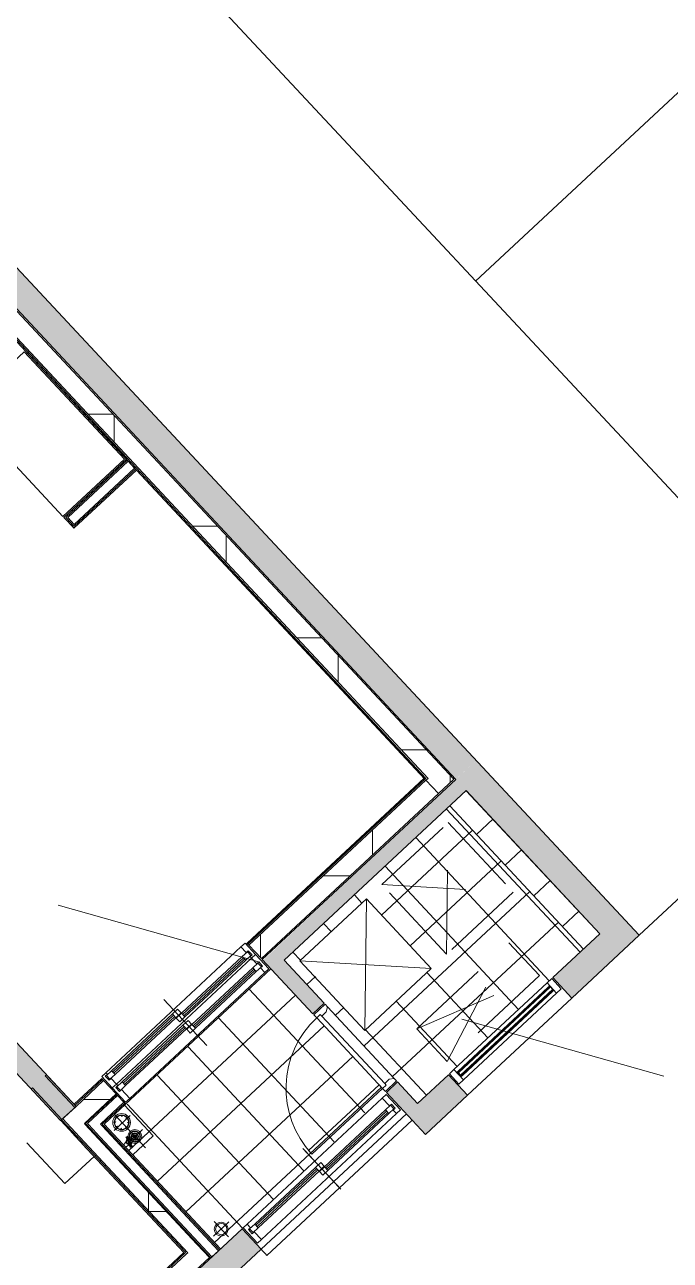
# Model space of a CAD drawing. Header units: millimetres. Extents: x -71377 to 516042, y -145869 to 441446.
# Drawn here: x 214130 to 218744, y 84298 to 93137 of the extents above; entities that cross this region are included whole.
import ezdxf

# ---------------------------------------------------------------- set-up
doc = ezdxf.new("R2010")
doc.units = ezdxf.units.MM
doc.header["$LTSCALE"] = 1000
for name, pattern in [('_점선_M_', [3, 1.5, -1.5]), ('_점선_S_', [1.6, 0.8, -0.8]), ('_점선_XS_', [1.15, 0.6, -0.55])]:
    doc.linetypes.add(name, pattern=pattern)
for name, color, linetype, lineweight in [('_ A-furn _', 6, 'Continuous', 5), ('A-door', 4, 'Continuous', 5), ('A-door-hdln', 8, 'Continuous', 5), ('A-ele-8', 8, 'Continuous', 5), ('A-fnsh', 5, 'Continuous', 5), ('A-fnsh-4', 4, 'Continuous', 5), ('A-furn', 6, 'Continuous', 5), ('A-furn-hdln', 8, '_점선_XS_', 5), ('A-glas', 5, 'Continuous', 5), ('A-hat', 251, 'Continuous', 5), ('A-insu', 251, 'Continuous', 5), ('A-rail', 6, 'Continuous', 5), ('A-wind', 4, 'Continuous', 5), ('A-wind-hdln', 8, 'Continuous', 5), ('A_cwall', 2, 'Continuous', 5), ('A_fnsh-4', 4, 'Continuous', 5), ('AA_dash_M_', 7, '_점선_M_', 5), ('AA_발코니선', 4, '_점선_S_', 5), ('AA_설비', 4, 'Continuous', 5), ('AA_설비_6', 6, 'Continuous', 5), ('AA_설비_8', 8, 'Continuous', 5), ('AA_설비_CEN', 1, 'Continuous', 5), ('AA_위생', 4, 'Continuous', 5), ('AA_하향식피난구', 8, 'Continuous', 5), ('AA_하향식피난구_dash', 8, '_점선_XS_', 5)]:
    doc.layers.add(name, color=color, linetype=linetype, lineweight=lineweight)
pattern_1 = [(0, (-96985.9, -23353.2), (0, 800), []), (90, (-96985.9, -23353.2), (-800, 5e-14), [])]
pattern_2 = [(0, (165969.5, 243949.9), (0, 800), []), (90, (165969.5, 243949.9), (-800, 5e-14), [])]

# ---------------------------------------------------------------- blocks, each defined once
blk = doc.blocks.new('3D_수납가구 - 실선_ 대각선X-2308846-지반층 배치도')
at = {"layer": '_ A-furn _'}
for p, q in [((0, 1050), (600, 1050)), ((0, 0), (0, 1035)), ((600, 1050), (600, 0)), ((600, 0), (0, 0))]:
    blk.add_line(p, q, dxfattribs=at)
blk = doc.blocks.new('그릴창_시스템__B타입 - _A_AG_10X23_1_2-2152640-지반층 배치도')
at = {"layer": 'A-wind'}
for p, q in [((-500, 100), (-455, 100)), ((-500, 0), (-500, 100)), ((455, 100), (500, 100)), ((500, 100), (500, 0)), ((-440, 72.2), (-455, 72.2)), ((-455, 72.2), (-455, 70.2)), ((-455, 70.2), (-453.5, 70.2)), ((-453.5, 29.8), (-455, 29.8)), ((-455, 29.8), (-455, 27.8)), ((-455, 27.8), (-440, 27.8)), ((-453.5, 70.2), (-453.5, 71.1)), ((-453.5, 71.1), (-449.1, 71.1)), ((-453.5, 28.9), (-453.5, 29.8)), ((-449.1, 28.9), (-453.5, 28.9)), ((-449.1, 71.1), (-449.1, 28.9)), ((-448, 28.9), (-448, 71.1)), ((-448, 71.1), (-441.1, 71.1)), ((-441.1, 28.9), (-448, 28.9)), ((-441.1, 71.1), (-441.1, 68.2)), ((-441.1, 68.2), (-440, 68.2)), ((-440, 31.8), (-441.1, 31.8)), ((-441.1, 31.8), (-441.1, 28.9)), ((-440, 72.2), (440, 72.2)), ((-440, 68.2), (-440, 72.2)), ((440, 68.2), (-440, 68.2)), ((-440, 31.8), (440, 31.8)), ((-440, 27.8), (-440, 31.8)), ((-440, 27.8), (440, 27.8)), ((455, 72.2), (440, 72.2)), ((440, 72.2), (440, 68.2)), ((440, 68.2), (441.1, 68.2)), ((441.1, 31.8), (440, 31.8)), ((440, 31.8), (440, 27.8)), ((440, 27.8), (455, 27.8)), ((441.1, 68.2), (441.1, 71.1)), ((441.1, 71.1), (453, 71.1)), ((441.1, 28.9), (441.1, 31.8)), ((453, 28.9), (441.1, 28.9)), ((453, 71.1), (453, 28.9)), ((454.1, 71.1), (453.5, 71.1)), ((453.5, 71.1), (453.5, 70.2)), ((453.5, 70.2), (455, 70.2)), ((455, 29.8), (453.5, 29.8)), ((453.5, 29.8), (453.5, 28.9)), ((453.5, 28.9), (454.1, 28.9)), ((454.1, 28.9), (454.1, 71.1)), ((455, 70.2), (455, 72.2)), ((455, 27.8), (455, 29.8)), ((-455, 0), (-500, 0)), ((500, 0), (455, 0))]:
    blk.add_line(p, q, dxfattribs=at)
at = {"layer": 'A-wind-hdln'}
for p, q in [((-455, 0), (-455, 100)), ((-455, 100), (455, 100)), ((455, 100), (455, 0)), ((-448, 67.5), (453, 67.5)), ((-448, 61.4), (453, 61.4)), ((-448, 38.6), (453, 38.6)), ((-448, 32.5), (453, 32.5)), ((-455, 0), (455, 0))]:
    blk.add_line(p, q, dxfattribs=at)
blk = doc.blocks.new('세대실외기실문 - _A_SD_7_5x21-1805224-지반층 배치도')
at = {"layer": 'A-door'}
for p, q in [((-375, 95), (-350, 95)), ((-375, -15), (-375, 95)), ((-350, 95), (-330, 65)), ((330, 65), (350, 95)), ((350, 95), (375, 95)), ((375, 95), (375, -15)), ((-345, 20), (-345, -15)), ((-330, 20), (-345, 20)), ((-330, 65), (-330, 20)), ((330, 20), (330, 65)), ((345, 20), (330, 20)), ((345, -15), (345, 20)), ((-345, -15), (-375, -15)), ((310, -15), (310, -705)), ((310, -15), (345, -15)), ((345, -15), (345, -705)), ((375, -15), (345, -15)), ((310, -705), (345, -705))]:
    blk.add_line(p, q, dxfattribs=at)
at = {"layer": 'A-door-hdln'}
for p, q in [((350, 95), (-350, 95)), ((-330, 20), (330, 20)), ((-345, -15), (345, -15))]:
    blk.add_line(p, q, dxfattribs=at)
blk.add_arc((345, -15), 690, 180, 270, dxfattribs=at)
blk = doc.blocks.new('2D_세대_하향식피난구 - 2D_세대_하향식피난구-1928395-지반층 배치도')
at = {"layer": 'AA_하향식피난구'}
for p, q in [((340, 725), (-340, 725)), ((-340, 725), (-340, 75)), ((-340, 75), (340, 725)), ((-340, 725), (340, 75)), ((340, 75), (340, 725)), ((-340, 75), (340, 75))]:
    blk.add_line(p, q, dxfattribs=at)
at = {"layer": 'AA_하향식피난구_dash'}
for p, q in [((-340, -75), (340, -75)), ((-340, -725), (-340, -75)), ((-340, -75), (340, -725)), ((340, -75), (-340, -725)), ((340, -75), (340, -725)), ((340, -725), (-340, -725))]:
    blk.add_line(p, q, dxfattribs=at)
blk = doc.blocks.new('미서기창__이중창_ - _A_PD_14X24_7-2325703-지반층 배치도')
at = {"layer": 'A-glas'}
for p, q in [((-620, 106), (-25, 106)), ((-620, 94), (-25, 94)), ((25, 66), (620, 66)), ((25, 54), (620, 54)), ((-620, -4), (-25, -4)), ((-620, -16), (-25, -16)), ((25, -44), (620, -44)), ((25, -56), (620, -56))]:
    blk.add_line(p, q, dxfattribs=at)
at = {"layer": 'A-wind'}
for p, q in [((-700, 25), (-700, 135)), ((-700, 135), (-660, 135)), ((-660, 120), (-680, 120)), ((-680, 120), (-680, 80)), ((-620, 118), (-670, 118)), ((-670, 118), (-670, 82)), ((-660, 135), (-660, 120)), ((-620, 82), (-620, 118)), ((25, 118), (-25, 118)), ((-25, 118), (-25, 82)), ((25, 82), (25, 118)), ((700, 135), (660, 135)), ((660, 135), (660, 80)), ((700, 25), (700, 135)), ((-660, 25), (-700, 25)), ((-700, 25), (-700, -115)), ((-680, 80), (-660, 80)), ((-680, -30), (-680, 10)), ((-680, 10), (-660, 10)), ((-670, 82), (-620, 82)), ((-620, 8), (-670, 8)), ((-670, 8), (-670, -28)), ((-660, 80), (-660, 25)), ((-660, 10), (-660, 25)), ((-620, -28), (-620, 8)), ((-25, 82), (25, 82)), ((25, 78), (-25, 78)), ((-25, 78), (-25, 42)), ((-25, 42), (25, 42)), ((25, 8), (-25, 8)), ((-25, 8), (-25, -28)), ((25, 42), (25, 78)), ((25, -28), (25, 8)), ((670, 78), (620, 78)), ((620, 78), (620, 42)), ((620, 42), (670, 42)), ((660, 80), (680, 80)), ((680, 40), (660, 40)), ((660, 40), (660, 25)), ((700, 25), (660, 25)), ((660, 25), (660, -30)), ((670, 42), (670, 78)), ((680, 80), (680, 40)), ((700, -115), (700, 25)), ((-660, -30), (-680, -30)), ((-670, -28), (-620, -28)), ((-660, -115), (-660, -30)), ((-25, -28), (25, -28)), ((25, -32), (-25, -32)), ((-25, -32), (-25, -68)), ((-25, -68), (25, -68)), ((25, -68), (25, -32)), ((670, -32), (620, -32)), ((620, -32), (620, -68)), ((620, -68), (670, -68)), ((660, -30), (680, -30)), ((680, -70), (660, -70)), ((660, -70), (660, -115)), ((670, -68), (670, -32)), ((680, -30), (680, -70)), ((-700, -115), (-660, -115)), ((660, -115), (700, -115))]:
    blk.add_line(p, q, dxfattribs=at)
at = {"layer": 'A-wind-hdln'}
for p, q in [((0, -215), (0, 235)), ((660, 135), (-660, 135)), ((-620, 118), (-25, 118)), ((660, 25), (-660, 25)), ((-620, 82), (-25, 82)), ((-620, 8), (-25, 8)), ((25, 78), (620, 78)), ((25, 42), (620, 42)), ((-620, -28), (-25, -28)), ((25, -32), (620, -32)), ((25, -68), (620, -68)), ((-660, -115), (660, -115))]:
    blk.add_line(p, q, dxfattribs=at)
blk = doc.blocks.new('미서기창__단창A_ - _A_PW_14X20-2281123-지반층 배치도')
at = {"layer": 'A-glas'}
for p, q in [((-25, 51), (-620, 51)), ((-25, 39), (-620, 39)), ((620, 11), (25, 11)), ((620, -1), (25, -1))]:
    blk.add_line(p, q, dxfattribs=at)
at = {"layer": 'A-wind'}
for p, q in [((-700, -50), (-700, 100)), ((-700, 100), (-660, 100)), ((-660, 65), (-660, 100)), ((660, 100), (700, 100)), ((660, 25), (660, 100)), ((700, 100), (700, -50)), ((-680, 25), (-680, 65)), ((-680, 65), (-660, 65)), ((-680, 25), (-660, 25)), ((-620, 63), (-670, 63)), ((-670, 63), (-670, 27)), ((-670, 27), (-620, 27)), ((-660, -50), (-660, 25)), ((-620, 27), (-620, 63)), ((25, 63), (-25, 63)), ((-25, 63), (-25, 27)), ((-25, 27), (25, 27)), ((25, 23), (-25, 23)), ((-25, 23), (-25, -13)), ((25, 27), (25, 63)), ((25, -13), (25, 23)), ((670, 23), (620, 23)), ((620, 23), (620, -13)), ((680, 25), (660, 25)), ((670, -13), (670, 23)), ((680, -15), (680, 25)), ((-660, -50), (-700, -50)), ((-25, -13), (25, -13)), ((620, -13), (670, -13)), ((660, -50), (660, -15)), ((660, -15), (680, -15)), ((700, -50), (660, -50))]:
    blk.add_line(p, q, dxfattribs=at)
at = {"layer": 'A-wind-hdln'}
for p, q in [((0, 225), (0, -175)), ((0, -150), (0, 200)), ((660, 100), (-660, 100)), ((-25, 63), (-620, 63)), ((-25, 27), (-620, 27)), ((620, 23), (25, 23)), ((-660, -50), (660, -50)), ((620, -13), (25, -13))]:
    blk.add_line(p, q, dxfattribs=at)
blk = doc.blocks.new('2D_Box - 2D_Box-2302891-지반층 배치도')
at = {"layer": 'A-furn-hdln'}
for p, q in [((-450, 160), (450, 160)), ((-450, -160), (-450, 160)), ((-450, -160), (450, 160)), ((-450, 160), (450, -160)), ((450, 160), (450, -160)), ((450, -160), (-450, -160))]:
    blk.add_line(p, q, dxfattribs=at)
blk = doc.blocks.new('설비_발코니 - 설비_발코니-2303235-지반층 배치도')
at = {"layer": 'AA_설비'}
for p, q in [((0, 98.2), (7.9, 98.2)), ((7.9, 98.2), (22.1, 99.2)), ((22.1, 99.2), (28.2, 100.9)), ((27.3, 93), (37.7, 103.4)), ((27.3, 78.4), (27.3, 93)), ((28.2, 100.9), (34.5, 103.9)), ((37.7, 103.4), (44.8, 103.4)), ((51.1, 126), (40.3, 87.4)), ((41.1, 87.1), (52.3, 125.6)), ((42.4, 86.6), (54.9, 124.6)), ((58.6, 123.3), (45, 85.7)), ((47.6, 84.7), (62.3, 122)), ((48.9, 84.3), (64.9, 121)), ((49.7, 84), (66.1, 120.6)), ((66.1, 120.6), (51.1, 126)), ((56.5, 99.2), (62.7, 93)), ((58.1, 102.7), (61.8, 100.9)), ((61.8, 100.9), (67.9, 99.2)), ((62.7, 93), (62.7, 78.4)), ((67.9, 99.2), (82.1, 98.2)), ((82.1, 98.2), (100.5, 98.2)), ((7.9, 73.2), (0, 73.2)), ((22.1, 72.2), (7.9, 73.2)), ((28.2, 70.5), (22.1, 72.2)), ((23.9, 50.8), (40.3, 87.4)), ((38.9, 45.4), (23.9, 50.8)), ((25.1, 50.4), (41.1, 87.1)), ((33.5, 72.2), (27.3, 78.4)), ((27.7, 49.4), (42.4, 86.6)), ((31.9, 68.7), (28.2, 70.5)), ((45, 85.7), (31.4, 48.1)), ((35.1, 46.7), (47.6, 84.7)), ((37.7, 45.8), (48.9, 84.3)), ((49.7, 84), (38.9, 45.4)), ((40.3, 87.4), (49.7, 84)), ((40.3, 87.4), (49.7, 84)), ((52.3, 68), (45.2, 68)), ((62.7, 78.4), (52.3, 68)), ((52.5, 66.1), (61.8, 70.5)), ((61.8, 70.5), (67.9, 72.2)), ((67.9, 72.2), (82.1, 73.2)), ((82.1, 73.2), (100.5, 73.2))]:
    blk.add_line(p, q, dxfattribs=at)
for centre, radius, start, end in [((45, 85.7), 21, 88.1512, 232.10327), ((45, 85.7), 8, 112.97022, 207.28426), ((45, 85.7), 21, 268.1512, 52.10327), ((45, 85.7), 8, 292.97022, 27.28426), ((100.5, 85.7), 12.5, 270, 90)]:
    blk.add_arc(centre, radius, start, end, dxfattribs=at)
at = {"layer": 'AA_설비_6'}
for p, q in [((200, 0), (200, 300)), ((0, 0), (200, 0))]:
    blk.add_line(p, q, dxfattribs=at)
for centre, radius in [((99.7, 223.8), 63), ((100, 85.7), 50)]:
    blk.add_circle(centre, radius, dxfattribs=at)
at = {"layer": 'AA_설비_8'}
for p, q in [((100.4, 273.2), (100.4, 263.9)), ((100.4, 263.9), (104.3, 272.9)), ((50.5, 224.2), (59.9, 224.2)), ((59.9, 224.2), (50.9, 228.1)), ((71.3, 195.7), (62.2, 192.1)), ((64.7, 189.1), (71.3, 195.7)), ((65.3, 259.1), (71.9, 252.5)), ((71.9, 252.5), (68.3, 261.6)), ((99.6, 183.7), (95.7, 174.6)), ((99.6, 174.3), (99.6, 183.7)), ((134.7, 188.5), (128.1, 195.1)), ((128.1, 195.1), (131.7, 186)), ((135.3, 258.5), (128.7, 251.9)), ((128.7, 251.9), (137.8, 255.5)), ((149.5, 223.4), (140.1, 223.4)), ((140.1, 223.4), (149.1, 219.5)), ((64.2, 89.2), (60.2, 89.2)), ((70.3, 112.5), (73.2, 109.7)), ((76, 112.5), (73.2, 115.4)), ((78.3, 89.2), (74.2, 89.2)), ((92.8, 89.2), (88.5, 89.2)), ((96.1, 125.5), (96.1, 121.5)), ((96.1, 111.4), (96.1, 107.3)), ((96.1, 97), (96.1, 92.7)), ((103.9, 125.5), (103.9, 121.5)), ((103.9, 111.4), (103.9, 107.3)), ((103.9, 97), (103.9, 92.7)), ((111.5, 89.2), (107.2, 89.2)), ((125.8, 89.2), (121.7, 89.2)), ((124, 112.6), (126.8, 115.4)), ((129.6, 112.6), (126.8, 109.7)), ((139.8, 89.2), (135.8, 89.2)), ((64.1, 82.4), (60.1, 82.4)), ((70.3, 58.9), (73.1, 61.7)), ((76, 58.9), (73.1, 56.1)), ((78.2, 82.4), (74.2, 82.4)), ((92.7, 82.4), (88.5, 82.4)), ((96.1, 78.7), (96.1, 74.3)), ((96.1, 64), (96.1, 60)), ((96.1, 49.9), (96.1, 45.9)), ((103.9, 78.7), (103.9, 74.3)), ((103.9, 64), (103.9, 60)), ((103.9, 49.9), (103.9, 45.9)), ((111.5, 82.4), (107.3, 82.4)), ((125.8, 82.4), (121.8, 82.4)), ((126.8, 56), (124, 58.9)), ((126.8, 61.7), (129.7, 58.9)), ((139.9, 82.4), (135.9, 82.4))]:
    blk.add_line(p, q, dxfattribs=at)
for radius in [53, 50]:
    blk.add_circle((100, 223.8), radius, dxfattribs=at)
for radius, start, end in [(40, 137.86871, 175.02928), (36, 138.18777, 174.47535), (40, 95.59633, 132.13674), (26, 98.62864, 172.33953), (36, 96.22048, 131.81829), (22, 100.21298, 170.9359), (12, 108.96946, 163.21255), (8, 119.18271, 154.32709), (40, 47.93774, 84.42506), (36, 48.26449, 83.80332), (26, 7.66047, 81.4045), (22, 9.0641, 79.82636), (12, 16.78745, 71.10559), (8, 25.67291, 60.93919), (36, 5.52465, 41.895), (40, 4.97072, 42.20576), (40, 184.68276, 222.06226), (36, 185.20443, 221.73551), (40, 227.79424, 264.40367), (26, 187.21529, 261.37136), (36, 228.105, 263.77952), (22, 188.53618, 259.78702), (12, 195.79098, 251.03054), (8, 204.09139, 240.81729), (26, 278.5955, 352.78471), (22, 280.17364, 351.46382), (12, 288.89441, 344.20902), (8, 299.06081, 335.90861), (36, 276.19668, 311.81223), (40, 275.57494, 312.13129), (36, 318.18171, 354.79557), (40, 317.86326, 355.31724)]:
    blk.add_arc((100, 85.7), radius, start, end, dxfattribs=at)
at = {"layer": 'AA_설비_CEN'}
for p, q in [((100, 300), (100, -25)), ((178, 218.9), (22, 218.9)), ((175, 85.7), (25, 85.7))]:
    blk.add_line(p, q, dxfattribs=at)
blk = doc.blocks.new('설비_발코니_우수100_ - 설비_발코니_우수100_-2303237-지반층 배치도')
at = {"layer": 'AA_설비_6'}
blk.add_circle((0, 0), 50, dxfattribs=at)
at = {"layer": 'AA_설비_8'}
blk.add_circle((0, 0), 40, dxfattribs=at)
at = {"layer": 'AA_설비_CEN'}
for p, q in [((-75, 0), (75, 0)), ((0, 75), (0, -75))]:
    blk.add_line(p, q, dxfattribs=at)
blk = doc.blocks.new('난간 - 난간-V100-지반층 배치도')
at = {"layer": 'A-rail'}
for p, q in [((11075, -7304.999998), (9655, -7304.999998)), ((9655, -7304.999998), (9655, -7319.999998)), ((9655, -7349.999998), (9655, -7319.999998)), ((9655, -7349.999998), (9655, -7364.999998)), ((9655, -7364.999998), (11075, -7364.999998))]:
    blk.add_line(p, q, dxfattribs=at)
blk = doc.blocks.new('대장2_59A_1층_rvt-8-지반층 배치도')
at = {"layer": 'A-hat'}
h = blk.add_hatch(dxfattribs=at)
h.set_pattern_fill('FP_13', color=256, style=0, pattern_type=2)
h.set_pattern_definition(pattern_1)
h.paths.add_polyline_path([(-47134.2, -180846.5), (-45869, -179666.7), (-45957.6, -179571.6), (-47222.9, -180751.5)])
h = blk.add_hatch(dxfattribs=at)
h.set_pattern_fill('FP_187', color=256, style=0, pattern_type=2)
h.set_pattern_definition([(223, (-45918.15, -180669.66), (204.6, -219.406), []), (313, (-45918.15, -180669.66), (219.406, 204.6), [])])
h.paths.add_polyline_path([(-46017.1, -181883.2), (-44832.3, -180778.3), (-45787.1, -179754.4), (-46971.9, -180859.3), (-46071.5, -181824.8)])
h.paths.add_polyline_path([(-46395.1, -181360.5), (-46854.6, -180859.3), (-46383.5, -180419.9), (-45919.7, -180917.2), (-46284.9, -181257.8)])
h = blk.add_hatch(dxfattribs=at)
h.set_pattern_fill('FP_186', color=256, style=0, pattern_type=2)
h.set_pattern_definition([(43, (-47315.03, -181972.28), (-204.6, 219.406), []), (133, (-47315.03, -181972.28), (-219.406, -204.6), [])])
h.paths.add_polyline_path([(-47426.1, -182923.6), (-46240.8, -181804.6), (-47066, -180919.7), (-48252.1, -182037.8), (-47426.1, -182923.5)])
h = blk.add_hatch(dxfattribs=at)
h.set_pattern_fill('FP_13', color=256, style=0, pattern_type=2)
h.set_pattern_definition(pattern_1)
h.paths.add_polyline_path([(-48465.3, -182087.7), (-48172.7, -181815), (-48261.4, -181719.9), (-48553.9, -181992.7)])
h = blk.add_hatch(dxfattribs=at)
h.set_pattern_fill('FP_13', color=256, style=0, pattern_type=2)
h.set_pattern_definition(pattern_1)
h.paths.add_polyline_path([(-47660.5, -182950.7), (-47594.7, -182889.4), (-48399.4, -182026.4), (-48465.3, -182087.7), (-48221.8, -182348.8)])
h = blk.add_hatch(dxfattribs=at)
h.set_pattern_fill('FP_13', color=256, style=0, pattern_type=2)
h.set_pattern_definition(pattern_1)
h.paths.add_polyline_path([(-54176, -189204.3), (-53773.7, -188829.2), (-53862.4, -188734.1), (-54264.6, -189109.2)])
h.paths.add_polyline_path([(-52588.9, -187724.4), (-51821, -187008.3), (-51909.7, -186913.2), (-52677.6, -187629.3)])
h.paths.add_polyline_path([(-50636.2, -185903.4), (-49904.9, -185221.4), (-49993.5, -185126.3), (-50724.9, -185808.3)])
h.paths.add_polyline_path([(-47915.6, -183366.4), (-47506, -182984.5), (-47594.7, -182889.4), (-48004.3, -183271.3)])
at = {"layer": 'A-ele-8'}
for p, q in [((-47236.5, -180736.8), (-47222.9, -180751.5)), ((-47066, -180919.7), (-48104.5, -181888.1))]:
    blk.add_line(p, q, dxfattribs=at)
at = {"layer": 'A-fnsh'}
for p, q in [((-48099.1, -177275.1), (-48825.4, -176496.3)), ((-45971.3, -179557), (-48027.5, -177351.9)), ((-48532.3, -177705.1), (-48545.2, -177691.2)), ((-48473.6, -177768), (-48486.6, -177754.1)), ((-47243.8, -180743.7), (-45971.3, -179557)), ((-44832.3, -180778.3), (-45787.1, -179754.4)), ((-46268.1, -181775.4), (-46738.7, -181270.7)), ((-48469, -182113.1), (-48479.9, -182101.4)), ((-48411.7, -182174.5), (-48424.7, -182160.6)), ((-48025.2, -183263.5), (-47688.8, -182949.8))]:
    blk.add_line(p, q, dxfattribs=at)
at = {"layer": 'A-fnsh-4'}
for p, q in [((-48092.6, -177282.1), (-48531.8, -177691.6)), ((-48034, -177345), (-48473.2, -177754.5)), ((-48531.8, -177691.6), (-48525.3, -177698.6)), ((-48525.3, -177698.6), (-48479.6, -177747.6)), ((-48479.6, -177747.6), (-48473.2, -177754.5)), ((-48458.9, -181904), (-48261.4, -181719.9)), ((-48399.4, -182026.4), (-48172.7, -181815)), ((-48271.5, -182030.8), (-48111, -181881.2)), ((-48465.3, -182087.7), (-48553.9, -181992.7)), ((-48395, -182031.1), (-48399.4, -182026.4)), ((-48331.2, -182099.5), (-48395, -182031.1)), ((-48265, -182037.8), (-48271.5, -182030.8)), ((-48265, -182037.8), (-47528.5, -182827.6)), ((-48397.1, -182160.9), (-48465.3, -182087.7)), ((-48397.1, -182160.9), (-47660.5, -182950.7)), ((-48331.2, -182099.5), (-47594.7, -182889.4)), ((-47528.5, -182827.7), (-47433, -182930.1)), ((-47668.2, -182957.9), (-48004.3, -183271.3)), ((-48004.3, -183271.3), (-47668.2, -182957.9)), ((-47668.2, -182957.9), (-47660.5, -182950.7)), ((-47506, -182984.5), (-47594.7, -182889.4))]:
    blk.add_line(p, q, dxfattribs=at)
at = {"layer": 'A-insu'}
for p, q in [((-48040.5, -177338), (-48086.1, -177289)), ((-45957.6, -179571.6), (-47222.9, -180751.5)), ((-45869, -179666.7), (-45957.6, -179571.6)), ((-47134.2, -180846.5), (-45869, -179666.7)), ((-47222.9, -180751.5), (-47134.2, -180846.5)), ((-48261.4, -181719.9), (-48268.6, -181712.2)), ((-48172.7, -181815), (-48261.4, -181719.9)), ((-48168.3, -181819.7), (-48172.7, -181815)), ((-48458.9, -181904), (-48568.5, -182006.3)), ((-48466, -181896.4), (-48458.9, -181904)), ((-48117.5, -181874.2), (-48161.8, -181826.7)), ((-47487.5, -182980.9), (-47440, -182936.5)), ((-47915.6, -183366.4), (-47506, -182984.5)), ((-47506, -182984.5), (-47499.2, -182991.8)), ((-47499.2, -182991.8), (-47494.5, -182987.3))]:
    blk.add_line(p, q, dxfattribs=at)
at = {"layer": 'A_fnsh-4'}
for p, q in [((-48099.1, -177275.1), (-48545.2, -177691.2)), ((-48086.1, -177289), (-48518.4, -177692.1)), ((-48092.6, -177282.1), (-48099.1, -177275.1)), ((-48086.1, -177289), (-48092.6, -177282.1)), ((-48473.6, -177768), (-48027.5, -177351.9)), ((-48040.5, -177338), (-48472.7, -177741.1)), ((-48034, -177345), (-48040.5, -177338)), ((-48027.5, -177351.9), (-48034, -177345)), ((-48545.2, -177691.2), (-48538.8, -177698.1)), ((-48538.8, -177698.1), (-48532.3, -177705.1)), ((-48532.3, -177705.1), (-48486.6, -177754.1)), ((-48518.4, -177692.1), (-48472.7, -177741.1)), ((-48486.6, -177754.1), (-48480.1, -177761)), ((-48480.1, -177761), (-48473.6, -177768)), ((-45971.3, -179557), (-47236.5, -180736.8)), ((-47230, -180743.8), (-45964.8, -179563.9)), ((-45964.8, -179563.9), (-45971.3, -179557)), ((-47236.5, -180736.8), (-47230, -180743.8)), ((-48275, -181705.3), (-48472.5, -181889.4)), ((-48466, -181896.4), (-48268.6, -181712.2)), ((-48268.6, -181712.2), (-48275, -181705.3)), ((-48472.5, -181889.4), (-48466, -181896.4)), ((-48390.2, -182026.7), (-48168.3, -181819.7)), ((-48376.8, -182027.2), (-48161.8, -181826.7)), ((-48284.9, -182030.4), (-48117.5, -181874.2)), ((-48258.1, -182031.3), (-48104.5, -181888.1)), ((-48161.8, -181826.7), (-48168.3, -181819.7)), ((-48111, -181881.2), (-48117.5, -181874.2)), ((-48104.5, -181888.1), (-48111, -181881.2)), ((-48568.5, -182006.3), (-48479.9, -182101.4)), ((-48404.7, -182168), (-48561.6, -181999.8)), ((-48383.8, -182033.6), (-48390.2, -182026.7)), ((-48326.5, -182095.1), (-48383.8, -182033.6)), ((-48332.5, -182074.7), (-48376.8, -182027.2)), ((-48319.5, -182088.6), (-48332.5, -182074.7)), ((-48278.5, -182037.3), (-48284.9, -182030.4)), ((-48272, -182044.3), (-48278.5, -182037.3)), ((-48272, -182044.3), (-47535.4, -182834.1)), ((-47521.5, -182821.2), (-48258.1, -182031.3)), ((-48479.9, -182101.4), (-48475.4, -182106.1)), ((-48475.4, -182106.1), (-48469, -182113.1)), ((-48469, -182113.1), (-48424.6, -182160.6)), ((-48424.6, -182160.6), (-48418.2, -182167.6)), ((-48418.2, -182167.6), (-48411.7, -182174.5)), ((-48404.7, -182168), (-47681.8, -182943.3)), ((-48326.5, -182095.1), (-47589.9, -182884.9)), ((-48319.5, -182088.6), (-47583, -182878.5)), ((-48411.7, -182174.5), (-47688.8, -182949.8)), ((-47535.5, -182834.1), (-47440, -182936.5)), ((-47426.1, -182923.6), (-47521.6, -182821.2)), ((-47688.8, -182949.8), (-48017.9, -183256.7)), ((-48011.4, -183263.6), (-47675.3, -182950.2)), ((-47675.3, -182950.2), (-47681.8, -182943.3)), ((-47681.8, -182943.3), (-47675.3, -182950.2)), ((-47589.9, -182885), (-47494.5, -182987.3)), ((-47583, -182878.5), (-47487.5, -182980.9)), ((-47440, -182936.5), (-47433, -182930.1)), ((-47433, -182930.1), (-47426.1, -182923.6)), ((-47494.5, -182987.3), (-47487.5, -182980.9))]:
    blk.add_line(p, q, dxfattribs=at)
at = {"layer": 'AA_발코니선'}
for p, q in [((-51023.4, -184227.2), (-48811.1, -182164.1)), ((-48811.1, -182164.1), (-48538.3, -182456.7)), ((-48538.3, -182456.7), (-48329.1, -182261.6))]:
    blk.add_line(p, q, dxfattribs=at)
at = {"layer": 'A-door-hdln', "rotation": 313.0000012484762}
blk.add_blockref('세대실외기실문 - _A_SD_7_5x21-1805224-지반층 배치도', (-46492.4, -181512.8), dxfattribs=at)
at = {"layer": 'A-furn'}
for name, p, rotation in [('3D_수납가구 - 실선_ 대각선X-2308846-지반층 배치도', (-48552.1, -177683.9), 43.00000124847619), ('2D_세대_하향식피난구 - 2D_세대_하향식피난구-1928395-지반층 배치도', (-46096.7, -180617.4), 133.0000012484761), ('2D_Box - 2D_Box-2302891-지반층 배치도', (-45585, -181158.9), 43.00000124847619)]:
    blk.add_blockref(name, p, dxfattribs=dict(at, rotation=rotation))
at = {"layer": 'A-rail', "rotation": 43.00000124847619}
blk.add_blockref('난간 - 난간-V100-지반층 배치도', (-59179.3, -184168.8), dxfattribs=at)
at = {"layer": 'A-wind-hdln'}
for name, p, rotation in [('미서기창__이중창_ - _A_PD_14X24_7-2325703-지반층 배치도', (-47670.5, -181312.5), 43.00000124847619), ('그릴창_시스템__B타입 - _A_AG_10X23_1_2-2152640-지반층 배치도', (-45356.5, -181403.9), 43.00000124847601), ('미서기창__단창A_ - _A_PW_14X20-2281123-지반층 배치도', (-46685, -182369.3), 43.00000124847601)]:
    blk.add_blockref(name, p, dxfattribs=dict(at, rotation=rotation))
at = {"layer": 'AA_위생', "rotation": 43.00000124847619}
for name, p in [('설비_발코니 - 설비_발코니-2303235-지반층 배치도', (-48053.5, -182250.7)), ('설비_발코니_우수100_ - 설비_발코니_우수100_-2303237-지반층 배치도', (-47421.3, -182782.4))]:
    blk.add_blockref(name, p, dxfattribs=at)

msp = doc.modelspace()

# ---------------------------------------------------------------- hatches: boundary and pattern name
at = {"layer": 'A-hat'}
h = msp.add_hatch(color=256, dxfattribs=at)
h.paths.add_polyline_path([(218240.1, 86633.9), (218386.4, 86770.3), (217431.6, 87794.2), (217285.3, 87657.8), (217572.1, 87350.3)])
h.paths.add_polyline_path([(217210.3, 87738.3), (217356.5, 87874.7), (212804.2, 92756.4), (212657.9, 92620), (217083.1, 87874.7)])
h = msp.add_hatch(dxfattribs=at)
h.set_pattern_fill('FP_13', color=256, scale=1000, style=0, pattern_type=2)
h.set_pattern_definition(pattern_2)
h.paths.add_polyline_path([(217012.4, 87745.2), (217107.5, 87833.8), (212746.1, 92510.8), (212651, 92422.2), (216152.8, 88666.9)])
for points in [[(215903, 86368.8), (217431.6, 87794.2), (217356.5, 87874.7), (215833.1, 86443.8), (215875.3, 86398.6)], [(214386.8, 85296.8), (214496.5, 85399.1), (213064.3, 86934.9), (212954.6, 86832.6), (213462.7, 86287.8)], [(218040.1, 86173.9), (218522.8, 86624), (218386.4, 86770.3), (217903.7, 86320.2), (217933.8, 86287.8)], [(216189.5, 86061.7), (216269.9, 86136.7), (215983.5, 86443.8), (215903, 86368.8), (216152.8, 86100.9)], [(216857.8, 85344.9), (216938.3, 85419.9), (216795.1, 85573.5), (216714.6, 85498.5), (216816.4, 85389.3)], [(216994.2, 85198.7), (217294.1, 85478.3), (217157.7, 85624.5), (216857.8, 85344.9), (216987.1, 85206.3)], [(215183, 83783.2), (215819.3, 84376.5), (215682.9, 84522.8), (215046.6, 83929.4), (215093.9, 83878.8)]]:
    msp.add_hatch(color=256, dxfattribs=at).paths.add_polyline_path(points)
h = msp.add_hatch(dxfattribs=at)
h.set_pattern_fill('FP_13', color=256, scale=1000, style=0, pattern_type=2)
h.set_pattern_definition(pattern_2)
h.paths.add_polyline_path([(217086.4, 87636.4), (217196.1, 87738.7), (217107.5, 87833.8), (216997.8, 87731.5)])
h = msp.add_hatch(dxfattribs=at)
h.set_pattern_fill('FP_184', color=256, scale=1000, style=0, pattern_type=2)
h.set_pattern_definition([(223, (219391.12, 87597.88), (204.6, -219.406), []), (313, (219391.12, 87597.88), (219.406, 204.6), [])])
h.paths.add_polyline_path([(218123.1, 86524.8), (218240.1, 86633.9), (217285.3, 87657.8), (217168.3, 87548.7), (218040.1, 86613.8)])

# ---------------------------------------------------------------- linework, layer by layer
at = {"layer": 'A-ele-8'}
msp.add_line((218040.1, 86173.9), (217294.1, 85478.3), dxfattribs=at)
at = {"layer": 'A-fnsh'}
for p, q in [((231833.2, 104806.4), (217352.4, 91302.8)), ((224254.3, 83901.5), (211893, 97157.3)), ((217168.3, 87548.7), (218123.1, 86524.8)), ((218888.4, 86965), (218522.8, 86624))]:
    msp.add_line(p, q, dxfattribs=at)
at = {"layer": 'A-insu'}
for p, q in [((217196.1, 87738.7), (212657.4, 92605.9)), ((212651, 92422.2), (217012.4, 87745.2)), ((217012.4, 87745.2), (216997.8, 87731.5)), ((216997.8, 87731.5), (217086.4, 87636.4)), ((217086.4, 87636.4), (217196.1, 87738.7)), ((214285.1, 85625.8), (214275.6, 85616.9)), ((214275.6, 85616.9), (214487, 85390.2)), ((214496.5, 85399.1), (214285.1, 85625.8)), ((214184.9, 85532.4), (214175.4, 85523.5)), ((214396.3, 85305.7), (214184.9, 85532.4)), ((214487, 85390.2), (214496.5, 85399.1)), ((214386.8, 85296.8), (214396.3, 85305.7))]:
    msp.add_line(p, q, dxfattribs=at)
at = {"layer": 'A_cwall'}
for p, q in [((218522.8, 86624), (212667.8, 92902.7)), ((212657.9, 92620), (217210.3, 87738.3)), ((217210.3, 87738.3), (215828, 86449.3)), ((215983.5, 86443.8), (217285.3, 87657.8)), ((217285.3, 87657.8), (218240.1, 86633.9)), ((214496.5, 85399.1), (213064.3, 86934.9)), ((212954.6, 86832.6), (214386.8, 85296.8)), ((218240.1, 86633.9), (217903.7, 86320.2)), ((218040.1, 86173.9), (218522.8, 86624)), ((215828, 86449.3), (216189.5, 86061.7)), ((216269.9, 86136.7), (215983.5, 86443.8)), ((217903.7, 86320.2), (218040.1, 86173.9)), ((216189.5, 86061.7), (216269.9, 86136.7)), ((216795.1, 85573.5), (216714.6, 85498.5)), ((216938.3, 85419.9), (216795.1, 85573.5)), ((217157.7, 85624.5), (216938.3, 85419.9)), ((217294.1, 85478.3), (217157.7, 85624.5)), ((216714.6, 85498.5), (216994.2, 85198.7)), ((216994.2, 85198.7), (217294.1, 85478.3)), ((214386.8, 85296.8), (214496.5, 85399.1)), ((215682.9, 84522.8), (215046.6, 83929.4)), ((215819.3, 84376.5), (215682.9, 84522.8)), ((215183, 83783.2), (215819.3, 84376.5))]:
    msp.add_line(p, q, dxfattribs=at)
at = {"layer": 'A_fnsh-4'}
for p, q in [((212643.6, 92400.8), (216990.6, 87739.2)), ((216997.6, 87745.7), (212650.5, 92407.3)), ((216990.6, 87739.2), (216997.6, 87745.7))]:
    msp.add_line(p, q, dxfattribs=at)
at = {"layer": 'AA_dash_M_'}
msp.add_line((98889.1, 119466.8), (269876.4, 71153.6), dxfattribs=at)

# ---------------------------------------------------------------- block references
msp.add_blockref('대장2_59A_1층_rvt-8-지반층 배치도', (262955.4, 267303.1))

doc.saveas('drawing.dxf')
